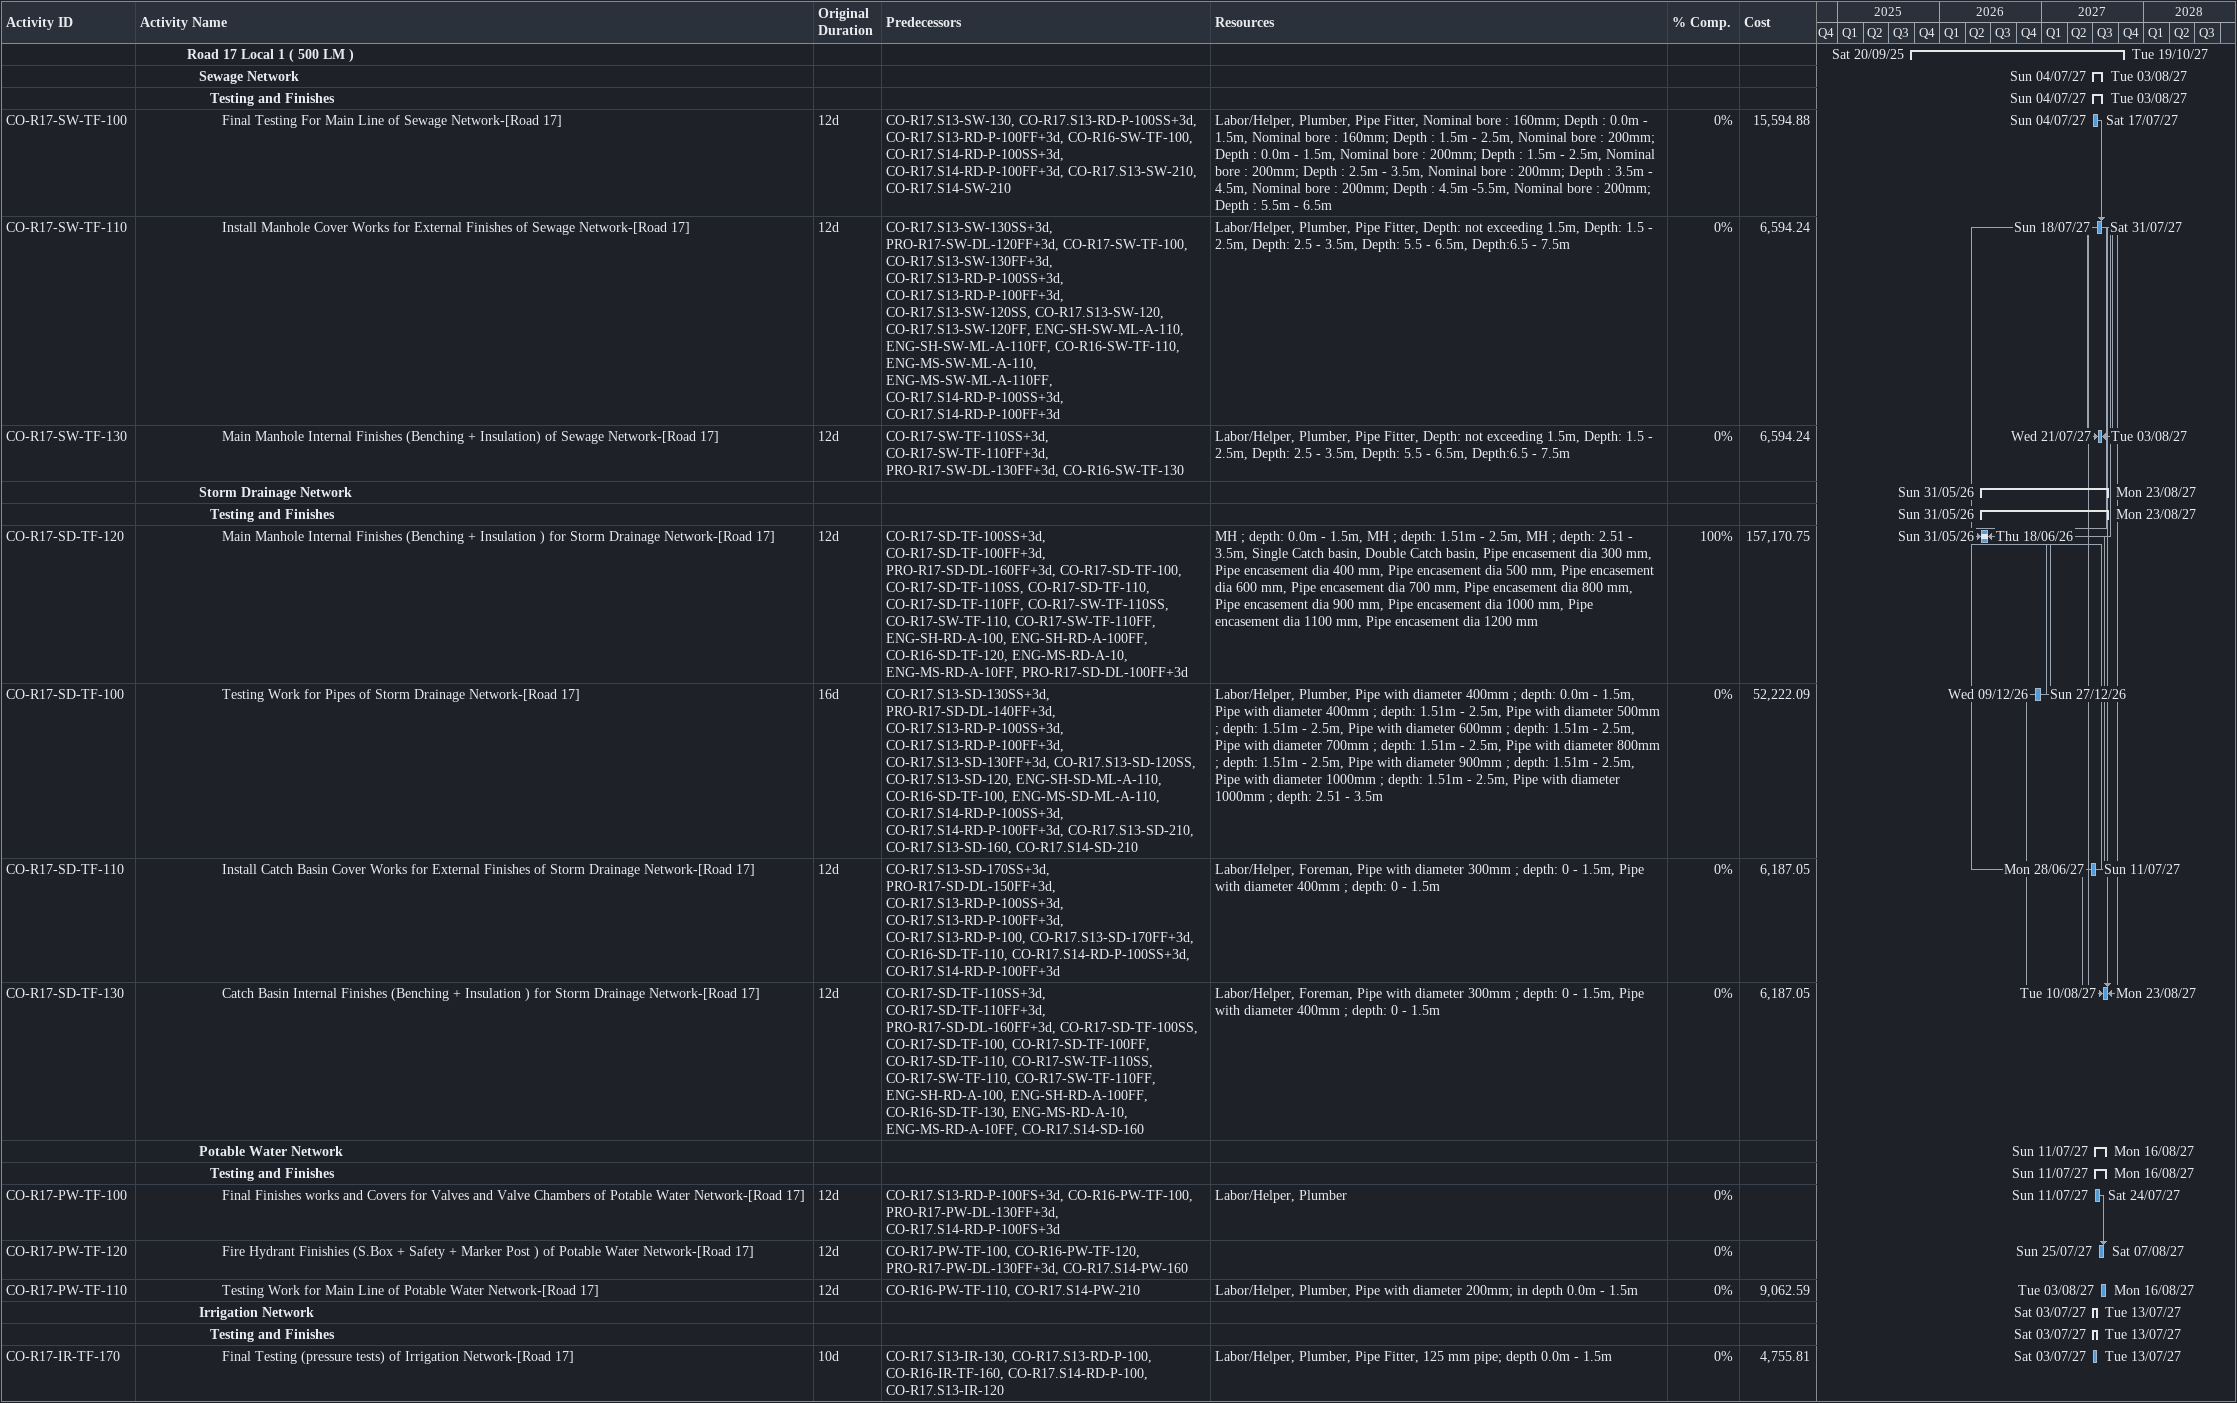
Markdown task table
| ID | Level | Task | Original duration | Start | Finish | Predecessors | Resources | % complete | Cost |
|---|---|---|---|---|---|---|---|---|---|
|  | 5 | **Road 17 Local 1 ( 500 LM )** |  | 2025-09-20 | 2027-10-19 |  |  |  |  |
|  | 6 | **Sewage Network** |  | 2027-07-04 | 2027-08-03 |  |  |  |  |
|  | 7 | **Testing and Finishes** |  | 2027-07-04 | 2027-08-03 |  |  |  |  |
| CO-R17-SW-TF-100 | 8 | Final Testing For Main Line of Sewage Network-[Road 17] | 12d | 2027-07-04 | 2027-07-17 | CO-R17.S13-SW-130, CO-R17.S13-RD-P-100SS+3d, CO-R17.S13-RD-P-100FF+3d, CO-R16-SW-TF-100, CO-R17.S14-RD-P-100SS+3d, CO-R17.S14-RD-P-100FF+3d, CO-R17.S13-SW-210, CO-R17.S14-SW-210 | Labor/Helper, Plumber, Pipe Fitter, Nominal bore : 160mm; Depth : 0.0m - 1.5m, Nominal bore : 160mm; Depth : 1.5m - 2.5m, Nominal bore : 200mm; Depth : 0.0m - 1.5m, Nominal bore : 200mm; Depth : 1.5m - 2.5m, Nominal bore : 200mm; Depth : 2.5m - 3.5m, Nominal bore : 200mm; Depth : 3.5m - 4.5m, Nominal bore : 200mm; Depth : 4.5m -5.5m, Nominal bore : 200mm; Depth : 5.5m - 6.5m | 0 | 15594.88 |
| CO-R17-SW-TF-110 | 8 | Install Manhole Cover Works for External Finishes of Sewage Network-[Road 17] | 12d | 2027-07-18 | 2027-07-31 | CO-R17.S13-SW-130SS+3d, PRO-R17-SW-DL-120FF+3d, CO-R17-SW-TF-100, CO-R17.S13-SW-130FF+3d, CO-R17.S13-RD-P-100SS+3d, CO-R17.S13-RD-P-100FF+3d, CO-R17.S13-SW-120SS, CO-R17.S13-SW-120, CO-R17.S13-SW-120FF, ENG-SH-SW-ML-A-110, ENG-SH-SW-ML-A-110FF, CO-R16-SW-TF-110, ENG-MS-SW-ML-A-110, ENG-MS-SW-ML-A-110FF, CO-R17.S14-RD-P-100SS+3d, CO-R17.S14-RD-P-100FF+3d | Labor/Helper, Plumber, Pipe Fitter, Depth: not exceeding 1.5m, Depth: 1.5 - 2.5m, Depth: 2.5 - 3.5m, Depth: 5.5 - 6.5m, Depth:6.5 - 7.5m | 0 | 6594.24 |
| CO-R17-SW-TF-130 | 8 | Main Manhole Internal Finishes (Benching + Insulation) of Sewage Network-[Road 17] | 12d | 2027-07-21 | 2027-08-03 | CO-R17-SW-TF-110SS+3d, CO-R17-SW-TF-110FF+3d, PRO-R17-SW-DL-130FF+3d, CO-R16-SW-TF-130 | Labor/Helper, Plumber, Pipe Fitter, Depth: not exceeding 1.5m, Depth: 1.5 - 2.5m, Depth: 2.5 - 3.5m, Depth: 5.5 - 6.5m, Depth:6.5 - 7.5m | 0 | 6594.24 |
|  | 6 | **Storm Drainage Network** |  | 2026-05-31 | 2027-08-23 |  |  |  |  |
|  | 7 | **Testing and Finishes** |  | 2026-05-31 | 2027-08-23 |  |  |  |  |
| CO-R17-SD-TF-120 | 8 | Main Manhole Internal Finishes (Benching + Insulation ) for Storm Drainage Network-[Road 17] | 12d | 2026-05-31 | 2026-06-18 | CO-R17-SD-TF-100SS+3d, CO-R17-SD-TF-100FF+3d, PRO-R17-SD-DL-160FF+3d, CO-R17-SD-TF-100, CO-R17-SD-TF-110SS, CO-R17-SD-TF-110, CO-R17-SD-TF-110FF, CO-R17-SW-TF-110SS, CO-R17-SW-TF-110, CO-R17-SW-TF-110FF, ENG-SH-RD-A-100, ENG-SH-RD-A-100FF, CO-R16-SD-TF-120, ENG-MS-RD-A-10, ENG-MS-RD-A-10FF, PRO-R17-SD-DL-100FF+3d | MH ; depth: 0.0m - 1.5m, MH ; depth: 1.51m - 2.5m, MH ; depth: 2.51 - 3.5m, Single Catch basin, Double Catch basin, Pipe encasement dia 300 mm, Pipe encasement dia 400 mm, Pipe encasement dia 500 mm, Pipe encasement dia 600 mm, Pipe encasement dia 700 mm, Pipe encasement dia 800 mm, Pipe encasement dia 900 mm, Pipe encasement dia 1000 mm, Pipe encasement dia 1100 mm, Pipe encasement dia 1200 mm | 100 | 157170.75 |
| CO-R17-SD-TF-100 | 8 | Testing Work for Pipes of Storm Drainage Network-[Road 17] | 16d | 2026-12-09 | 2026-12-27 | CO-R17.S13-SD-130SS+3d, PRO-R17-SD-DL-140FF+3d, CO-R17.S13-RD-P-100SS+3d, CO-R17.S13-RD-P-100FF+3d, CO-R17.S13-SD-130FF+3d, CO-R17.S13-SD-120SS, CO-R17.S13-SD-120, ENG-SH-SD-ML-A-110, CO-R16-SD-TF-100, ENG-MS-SD-ML-A-110, CO-R17.S14-RD-P-100SS+3d, CO-R17.S14-RD-P-100FF+3d, CO-R17.S13-SD-210, CO-R17.S13-SD-160, CO-R17.S14-SD-210 | Labor/Helper, Plumber, Pipe with diameter 400mm ; depth: 0.0m - 1.5m, Pipe with diameter 400mm ; depth: 1.51m - 2.5m, Pipe with diameter 500mm ; depth: 1.51m - 2.5m, Pipe with diameter 600mm ; depth: 1.51m - 2.5m, Pipe with diameter 700mm ; depth: 1.51m - 2.5m, Pipe with diameter 800mm ; depth: 1.51m - 2.5m, Pipe with diameter 900mm ; depth: 1.51m - 2.5m, Pipe with diameter 1000mm ; depth: 1.51m - 2.5m, Pipe with diameter 1000mm ; depth: 2.51 - 3.5m | 0 | 52222.09 |
| CO-R17-SD-TF-110 | 8 | Install Catch Basin Cover Works for External Finishes of Storm Drainage Network-[Road 17] | 12d | 2027-06-28 | 2027-07-11 | CO-R17.S13-SD-170SS+3d, PRO-R17-SD-DL-150FF+3d, CO-R17.S13-RD-P-100SS+3d, CO-R17.S13-RD-P-100FF+3d, CO-R17.S13-RD-P-100, CO-R17.S13-SD-170FF+3d, CO-R16-SD-TF-110, CO-R17.S14-RD-P-100SS+3d, CO-R17.S14-RD-P-100FF+3d | Labor/Helper, Foreman, Pipe with diameter 300mm ; depth: 0 - 1.5m, Pipe with diameter 400mm ; depth: 0 - 1.5m | 0 | 6187.05 |
| CO-R17-SD-TF-130 | 8 | Catch Basin Internal Finishes (Benching + Insulation ) for Storm Drainage Network-[Road 17] | 12d | 2027-08-10 | 2027-08-23 | CO-R17-SD-TF-110SS+3d, CO-R17-SD-TF-110FF+3d, PRO-R17-SD-DL-160FF+3d, CO-R17-SD-TF-100SS, CO-R17-SD-TF-100, CO-R17-SD-TF-100FF, CO-R17-SD-TF-110, CO-R17-SW-TF-110SS, CO-R17-SW-TF-110, CO-R17-SW-TF-110FF, ENG-SH-RD-A-100, ENG-SH-RD-A-100FF, CO-R16-SD-TF-130, ENG-MS-RD-A-10, ENG-MS-RD-A-10FF, CO-R17.S14-SD-160 | Labor/Helper, Foreman, Pipe with diameter 300mm ; depth: 0 - 1.5m, Pipe with diameter 400mm ; depth: 0 - 1.5m | 0 | 6187.05 |
|  | 6 | **Potable Water Network** |  | 2027-07-11 | 2027-08-16 |  |  |  |  |
|  | 7 | **Testing and Finishes** |  | 2027-07-11 | 2027-08-16 |  |  |  |  |
| CO-R17-PW-TF-100 | 8 | Final Finishes works and Covers for Valves and Valve Chambers of Potable Water Network-[Road 17] | 12d | 2027-07-11 | 2027-07-24 | CO-R17.S13-RD-P-100FS+3d, CO-R16-PW-TF-100, PRO-R17-PW-DL-130FF+3d, CO-R17.S14-RD-P-100FS+3d | Labor/Helper, Plumber | 0 |  |
| CO-R17-PW-TF-120 | 8 | Fire Hydrant Finishies (S.Box + Safety + Marker Post ) of Potable Water Network-[Road 17] | 12d | 2027-07-25 | 2027-08-07 | CO-R17-PW-TF-100, CO-R16-PW-TF-120, PRO-R17-PW-DL-130FF+3d, CO-R17.S14-PW-160 |  | 0 |  |
| CO-R17-PW-TF-110 | 8 | Testing Work for Main Line of Potable Water Network-[Road 17] | 12d | 2027-08-03 | 2027-08-16 | CO-R16-PW-TF-110, CO-R17.S14-PW-210 | Labor/Helper, Plumber, Pipe with diameter 200mm; in depth 0.0m - 1.5m | 0 | 9062.59 |
|  | 6 | **Irrigation Network** |  | 2027-07-03 | 2027-07-13 |  |  |  |  |
|  | 7 | **Testing and Finishes** |  | 2027-07-03 | 2027-07-13 |  |  |  |  |
| CO-R17-IR-TF-170 | 8 | Final Testing (pressure tests) of Irrigation Network-[Road 17] | 10d | 2027-07-03 | 2027-07-13 | CO-R17.S13-IR-130, CO-R17.S13-RD-P-100, CO-R16-IR-TF-160, CO-R17.S14-RD-P-100, CO-R17.S13-IR-120 | Labor/Helper, Plumber, Pipe Fitter, 125 mm pipe; depth 0.0m - 1.5m | 0 | 4755.81 |
